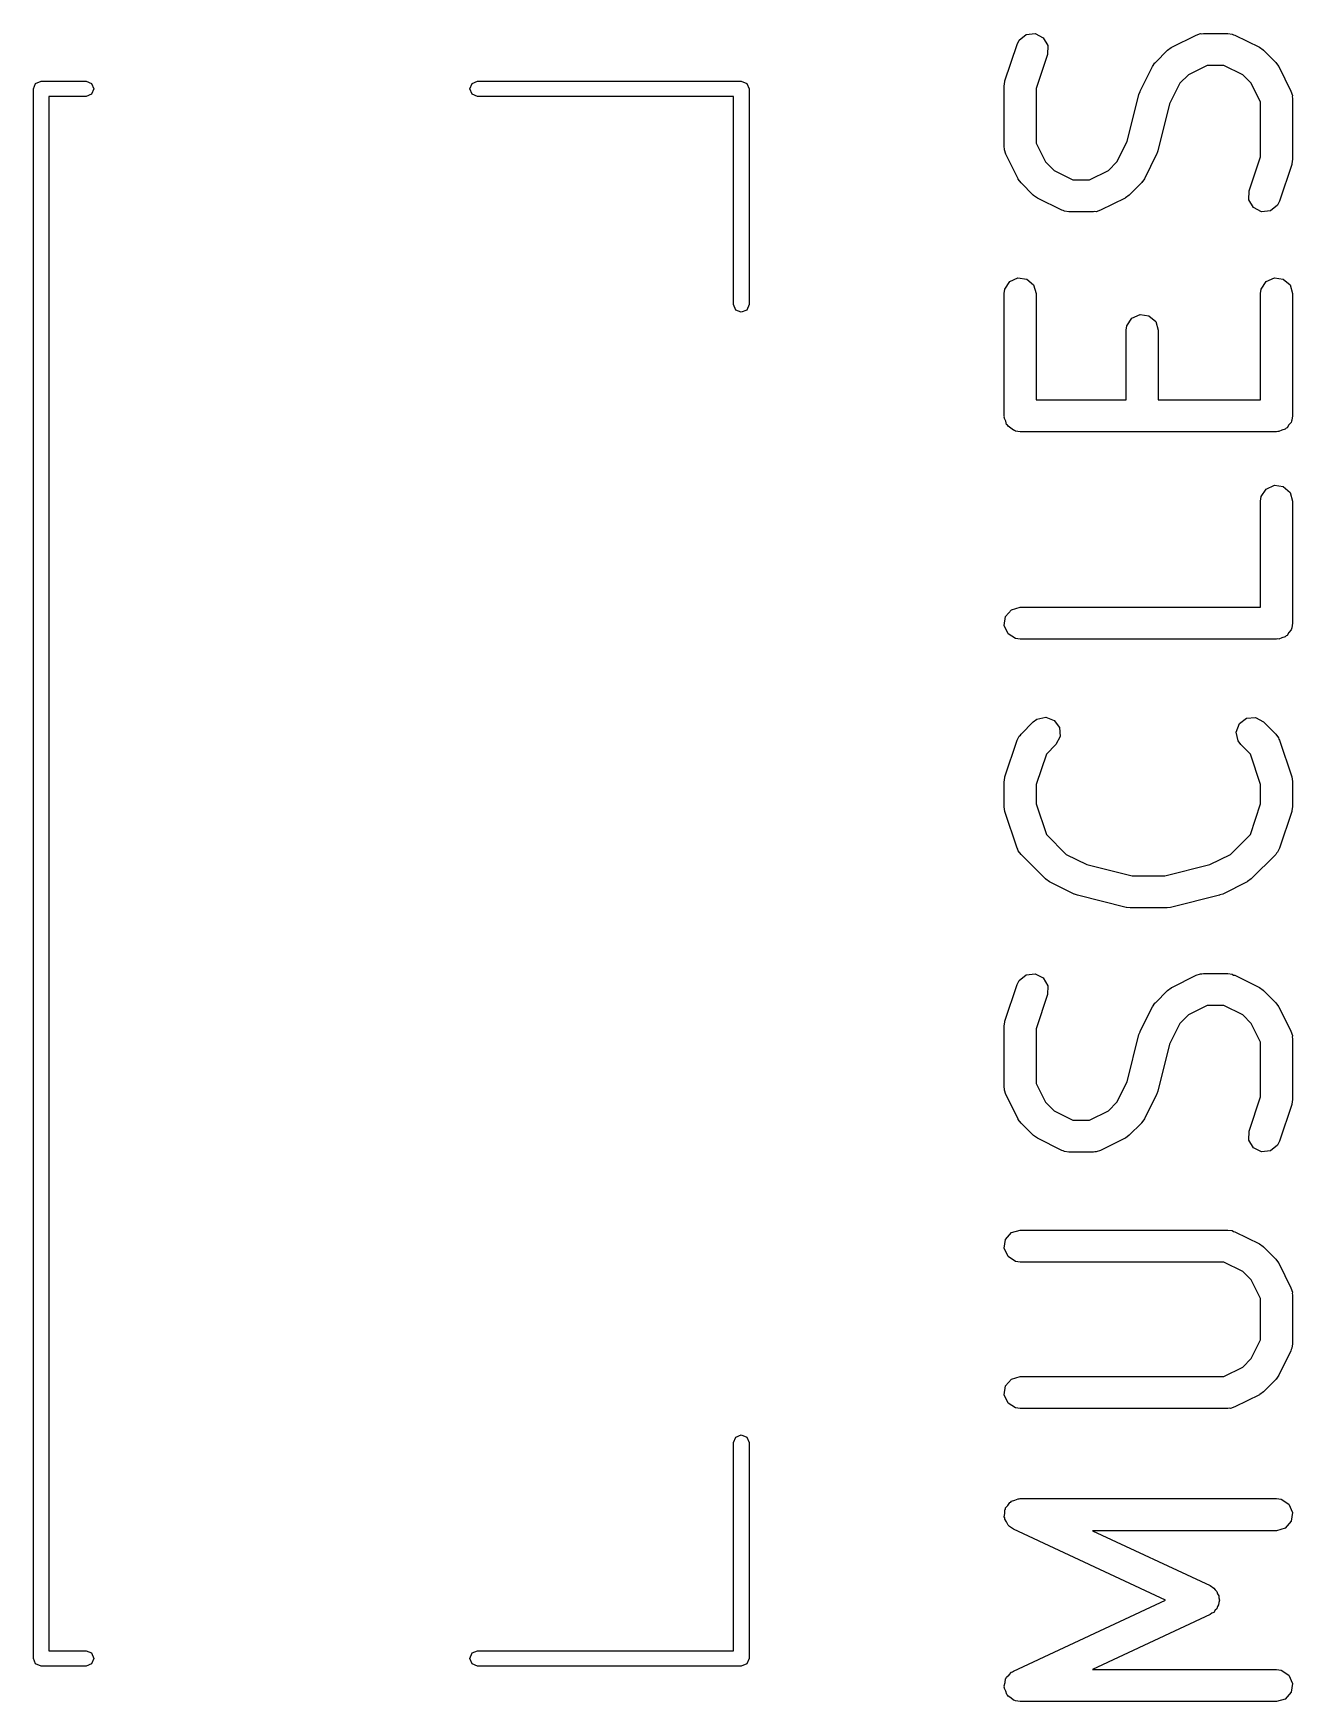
# Model space of a CAD drawing. Extents: x -3.77 to 3.77, y 0.07 to 7.77.
# Drawn here: x -3.771 to -3.385, y 0.848 to 1.36 of the extents above; entities that cross this region are included whole.
import ezdxf

# ---------------------------------------------------------------- set-up
doc = ezdxf.new("R2010")
doc.units = 0
doc.header["$MEASUREMENT"] = 0
doc.layers.add('BLACK', color=7, linetype='CONTINUOUS')

msp = doc.modelspace()

# ---------------------------------------------------------------- linework, layer by layer
at = {"layer": 'BLACK', "linetype": 'CONTINUOUS'}
for p, q in [((-3.46924, 1.35701), (-3.4686, 1.35827)), ((-3.4686, 1.35827), (-3.46644, 1.36001)), ((-3.46644, 1.36001), (-3.46368, 1.3603)), ((-3.46368, 1.3603), (-3.46121, 1.35905)), ((-3.46121, 1.35905), (-3.4598, 1.35667)), ((-3.42177, 1.35611), (-3.41427, 1.35986)), ((-3.41427, 1.35986), (-3.41293, 1.3603)), ((-3.41293, 1.3603), (-3.4125, 1.36025)), ((-3.4125, 1.36025), (-3.41207, 1.36038)), ((-3.41207, 1.36038), (-3.40457, 1.36038)), ((-3.40457, 1.36038), (-3.40318, 1.36017)), ((-3.40318, 1.36017), (-3.40281, 1.35994)), ((-3.40281, 1.35994), (-3.40237, 1.35986)), ((-3.40237, 1.35986), (-3.39487, 1.35611)), ((-3.47299, 1.34576), (-3.46924, 1.35701)), ((-3.4599, 1.3539), (-3.4634, 1.34341)), ((-3.4598, 1.35667), (-3.4599, 1.3539)), ((-3.4268, 1.35144), (-3.42305, 1.35519)), ((-3.42305, 1.35519), (-3.42192, 1.35603)), ((-3.42192, 1.35603), (-3.42184, 1.35605)), ((-3.42184, 1.35605), (-3.42177, 1.35611)), ((-3.39487, 1.35611), (-3.39371, 1.3553)), ((-3.39371, 1.3553), (-3.39367, 1.35523)), ((-3.39367, 1.35523), (-3.3936, 1.35519)), ((-3.3936, 1.35519), (-3.38985, 1.35144)), ((-3.43147, 1.34266), (-3.42772, 1.35016)), ((-3.42772, 1.35016), (-3.42692, 1.35132)), ((-3.42692, 1.35132), (-3.42684, 1.35136)), ((-3.42684, 1.35136), (-3.4268, 1.35144)), ((-3.41666, 1.34766), (-3.41928, 1.34504)), ((-3.41091, 1.35053), (-3.41666, 1.34766)), ((-3.40574, 1.35053), (-3.41091, 1.35053)), ((-3.39999, 1.34766), (-3.40574, 1.35053)), ((-3.39737, 1.34504), (-3.39999, 1.34766)), ((-3.38985, 1.35144), (-3.389, 1.3503)), ((-3.389, 1.3503), (-3.38898, 1.35022)), ((-3.38898, 1.35022), (-3.38892, 1.35016)), ((-3.38892, 1.35016), (-3.38517, 1.34266)), ((-3.77128, 1.34336), (-3.77059, 1.34503)), ((-3.77128, 0.861362), (-3.77128, 1.34336)), ((-3.77059, 1.34503), (-3.76892, 1.34572)), ((-3.76892, 1.34572), (-3.75512, 1.34572)), ((-3.75512, 1.34572), (-3.75345, 1.34503)), ((-3.75345, 1.34503), (-3.75276, 1.34336)), ((-3.75276, 1.34336), (-3.75345, 1.34169)), ((-3.63728, 1.34336), (-3.63659, 1.34503)), ((-3.63659, 1.34169), (-3.63728, 1.34336)), ((-3.63659, 1.34503), (-3.63492, 1.34572)), ((-3.63492, 1.34572), (-3.55392, 1.34572)), ((-3.55392, 1.34572), (-3.55225, 1.34503)), ((-3.55225, 1.34503), (-3.55156, 1.34336)), ((-3.55156, 1.34336), (-3.55156, 1.2771)), ((-3.47324, 1.34421), (-3.47304, 1.3456)), ((-3.47324, 1.32546), (-3.47324, 1.34421)), ((-3.47304, 1.3456), (-3.47299, 1.34568)), ((-3.47299, 1.34568), (-3.47299, 1.34576)), ((-3.4634, 1.34341), (-3.4634, 1.32662)), ((-3.43185, 1.34165), (-3.4315, 1.34248)), ((-3.4315, 1.34248), (-3.43147, 1.34266)), ((-3.41928, 1.34504), (-3.42243, 1.33874)), ((-3.3945, 1.3393), (-3.39737, 1.34504)), ((-3.38517, 1.34266), (-3.38473, 1.34132)), ((-3.75512, 1.341), (-3.76656, 1.341)), ((-3.76656, 1.341), (-3.76656, 0.863724)), ((-3.75345, 1.34169), (-3.75512, 1.341)), ((-3.63492, 1.341), (-3.63659, 1.34169)), ((-3.55628, 1.341), (-3.63492, 1.341)), ((-3.55628, 1.2771), (-3.55628, 1.341)), ((-3.43546, 1.32718), (-3.43185, 1.34165)), ((-3.42243, 1.33874), (-3.42605, 1.32427)), ((-3.3945, 1.32251), (-3.3945, 1.3393)), ((-3.38473, 1.34132), (-3.38478, 1.34088)), ((-3.38478, 1.34088), (-3.38466, 1.34046)), ((-3.38466, 1.34046), (-3.38466, 1.32171)), ((-3.43862, 1.32088), (-3.43546, 1.32718)), ((-3.47311, 1.32504), (-3.47324, 1.32546)), ((-3.47316, 1.3246), (-3.47311, 1.32504)), ((-3.47272, 1.32326), (-3.47316, 1.3246)), ((-3.46897, 1.31576), (-3.47272, 1.32326)), ((-3.4634, 1.32662), (-3.46052, 1.32088)), ((-3.42642, 1.32326), (-3.43017, 1.31576)), ((-3.42639, 1.32343), (-3.42642, 1.32326)), ((-3.42605, 1.32427), (-3.42639, 1.32343)), ((-3.39799, 1.31202), (-3.3945, 1.32251)), ((-3.38466, 1.32171), (-3.38486, 1.32031)), ((-3.46052, 1.32088), (-3.4579, 1.31826)), ((-3.4579, 1.31826), (-3.45216, 1.31538)), ((-3.44698, 1.31538), (-3.44124, 1.31826)), ((-3.44124, 1.31826), (-3.43862, 1.32088)), ((-3.38491, 1.32015), (-3.38866, 1.3089)), ((-3.3849, 1.32024), (-3.38491, 1.32015)), ((-3.38486, 1.32031), (-3.3849, 1.32024)), ((-3.46891, 1.3157), (-3.46897, 1.31576)), ((-3.46889, 1.31561), (-3.46891, 1.3157)), ((-3.46805, 1.31448), (-3.46889, 1.31561)), ((-3.4643, 1.31073), (-3.46805, 1.31448)), ((-3.45216, 1.31538), (-3.44698, 1.31538)), ((-3.43109, 1.31448), (-3.43484, 1.31073)), ((-3.43105, 1.31456), (-3.43109, 1.31448)), ((-3.43098, 1.3146), (-3.43105, 1.31456)), ((-3.43017, 1.31576), (-3.43098, 1.3146)), ((-3.3981, 1.30925), (-3.39799, 1.31202)), ((-3.46422, 1.31069), (-3.4643, 1.31073)), ((-3.46418, 1.31062), (-3.46422, 1.31069)), ((-3.46302, 1.30981), (-3.46418, 1.31062)), ((-3.45552, 1.30606), (-3.46302, 1.30981)), ((-3.43612, 1.30981), (-3.44362, 1.30606)), ((-3.43606, 1.30987), (-3.43612, 1.30981)), ((-3.43597, 1.30989), (-3.43606, 1.30987)), ((-3.43484, 1.31073), (-3.43597, 1.30989)), ((-3.39668, 1.30686), (-3.3981, 1.30925)), ((-3.39421, 1.30562), (-3.39668, 1.30686)), ((-3.38929, 1.30764), (-3.39145, 1.30591)), ((-3.38866, 1.3089), (-3.38929, 1.30764)), ((-3.45509, 1.30598), (-3.45552, 1.30606)), ((-3.45472, 1.30574), (-3.45509, 1.30598)), ((-3.45332, 1.30554), (-3.45472, 1.30574)), ((-3.44582, 1.30554), (-3.45332, 1.30554)), ((-3.4454, 1.30566), (-3.44582, 1.30554)), ((-3.44496, 1.30562), (-3.4454, 1.30566)), ((-3.44362, 1.30606), (-3.44496, 1.30562)), ((-3.39145, 1.30591), (-3.39421, 1.30562)), ((-3.47324, 1.28046), (-3.47304, 1.28186)), ((-3.47304, 1.28186), (-3.47153, 1.28419)), ((-3.47153, 1.28419), (-3.46901, 1.28534)), ((-3.46901, 1.28534), (-3.46627, 1.28494)), ((-3.46627, 1.28494), (-3.46418, 1.28312)), ((-3.46418, 1.28312), (-3.4634, 1.28046)), ((-3.3945, 1.28046), (-3.39429, 1.28186)), ((-3.39429, 1.28186), (-3.39279, 1.28419)), ((-3.39279, 1.28419), (-3.39027, 1.28534)), ((-3.39027, 1.28534), (-3.38753, 1.28494)), ((-3.38753, 1.28494), (-3.38544, 1.28312)), ((-3.38544, 1.28312), (-3.38466, 1.28046)), ((-3.55559, 1.27543), (-3.55628, 1.2771)), ((-3.55156, 1.2771), (-3.55225, 1.27543)), ((-3.47324, 1.24297), (-3.47324, 1.28046)), ((-3.4634, 1.28046), (-3.4634, 1.24789)), ((-3.3945, 1.24789), (-3.3945, 1.28046)), ((-3.38466, 1.28046), (-3.38466, 1.24297)), ((-3.55392, 1.27474), (-3.55559, 1.27543)), ((-3.55225, 1.27543), (-3.55392, 1.27474)), ((-3.43574, 1.26922), (-3.43554, 1.27061)), ((-3.43554, 1.27061), (-3.43404, 1.27294)), ((-3.43404, 1.27294), (-3.43151, 1.27409)), ((-3.43151, 1.27409), (-3.42877, 1.27369)), ((-3.42877, 1.27369), (-3.42668, 1.27188)), ((-3.42668, 1.27188), (-3.4259, 1.26922)), ((-3.43574, 1.24789), (-3.43574, 1.26922)), ((-3.4259, 1.26922), (-3.4259, 1.24789)), ((-3.4634, 1.24789), (-3.43574, 1.24789)), ((-3.4259, 1.24789), (-3.3945, 1.24789)), ((-3.47314, 1.24263), (-3.47324, 1.24297)), ((-3.47319, 1.24228), (-3.47314, 1.24263)), ((-3.47275, 1.24132), (-3.47319, 1.24228)), ((-3.47246, 1.24031), (-3.47275, 1.24132)), ((-3.47219, 1.24008), (-3.47246, 1.24031)), ((-3.47204, 1.23975), (-3.47219, 1.24008)), ((-3.47116, 1.23918), (-3.47204, 1.23975)), ((-3.38579, 1.24013), (-3.38636, 1.23924)), ((-3.3851, 1.24092), (-3.38579, 1.24013)), ((-3.38505, 1.24127), (-3.3851, 1.24092)), ((-3.38486, 1.24157), (-3.38505, 1.24127)), ((-3.38466, 1.24297), (-3.38486, 1.24157)), ((-3.47037, 1.2385), (-3.47116, 1.23918)), ((-3.47001, 1.23844), (-3.47037, 1.2385)), ((-3.46971, 1.23825), (-3.47001, 1.23844)), ((-3.46832, 1.23805), (-3.46971, 1.23825)), ((-3.38958, 1.23805), (-3.46832, 1.23805)), ((-3.38923, 1.23815), (-3.38958, 1.23805)), ((-3.38888, 1.2381), (-3.38923, 1.23815)), ((-3.38793, 1.23853), (-3.38888, 1.2381)), ((-3.38692, 1.23883), (-3.38793, 1.23853)), ((-3.38668, 1.2391), (-3.38692, 1.23883)), ((-3.38636, 1.23924), (-3.38668, 1.2391)), ((-3.39429, 1.21812), (-3.39279, 1.22045)), ((-3.39279, 1.22045), (-3.39027, 1.2216)), ((-3.39027, 1.2216), (-3.38753, 1.2212)), ((-3.38753, 1.2212), (-3.38544, 1.21938)), ((-3.38544, 1.21938), (-3.38466, 1.21672)), ((-3.3945, 1.21672), (-3.39429, 1.21812)), ((-3.3945, 1.18415), (-3.3945, 1.21672)), ((-3.38466, 1.21672), (-3.38466, 1.17923)), ((-3.47098, 1.18337), (-3.46832, 1.18415)), ((-3.46832, 1.18415), (-3.3945, 1.18415)), ((-3.47319, 1.17853), (-3.47279, 1.18128)), ((-3.47204, 1.17601), (-3.47319, 1.17853)), ((-3.47279, 1.18128), (-3.47098, 1.18337)), ((-3.38466, 1.17923), (-3.38486, 1.17783)), ((-3.46971, 1.17451), (-3.47204, 1.17601)), ((-3.46832, 1.17431), (-3.46971, 1.17451)), ((-3.38958, 1.17431), (-3.46832, 1.17431)), ((-3.38923, 1.17441), (-3.38958, 1.17431)), ((-3.38888, 1.17436), (-3.38923, 1.17441)), ((-3.38793, 1.17479), (-3.38888, 1.17436)), ((-3.38692, 1.17509), (-3.38793, 1.17479)), ((-3.38668, 1.17535), (-3.38692, 1.17509)), ((-3.38636, 1.1755), (-3.38668, 1.17535)), ((-3.38579, 1.17639), (-3.38636, 1.1755)), ((-3.3851, 1.17718), (-3.38579, 1.17639)), ((-3.38505, 1.17753), (-3.3851, 1.17718)), ((-3.38486, 1.17783), (-3.38505, 1.17753)), ((-3.46805, 1.14521), (-3.4643, 1.14896)), ((-3.4643, 1.14896), (-3.46317, 1.14981)), ((-3.46317, 1.14981), (-3.46046, 1.15039)), ((-3.46046, 1.15039), (-3.45786, 1.14942)), ((-3.45786, 1.14942), (-3.4562, 1.1472)), ((-3.40198, 1.14584), (-3.40101, 1.14844)), ((-3.40101, 1.14844), (-3.39879, 1.15009)), ((-3.39879, 1.15009), (-3.39603, 1.15029)), ((-3.39603, 1.15029), (-3.3936, 1.14896)), ((-3.3936, 1.14896), (-3.38985, 1.14521)), ((-3.47299, 1.13204), (-3.46924, 1.14329)), ((-3.46924, 1.14329), (-3.4686, 1.14455)), ((-3.4686, 1.14455), (-3.46826, 1.14483)), ((-3.46826, 1.14483), (-3.46805, 1.14521)), ((-3.45601, 1.14443), (-3.45734, 1.142)), ((-3.4562, 1.1472), (-3.45601, 1.14443)), ((-3.4014, 1.14313), (-3.40198, 1.14584)), ((-3.40056, 1.142), (-3.4014, 1.14313)), ((-3.38985, 1.14521), (-3.389, 1.14408)), ((-3.389, 1.14408), (-3.38891, 1.14365)), ((-3.38891, 1.14365), (-3.38866, 1.14329)), ((-3.38866, 1.14329), (-3.38491, 1.13204)), ((-3.46027, 1.13907), (-3.4634, 1.12969)), ((-3.45734, 1.142), (-3.46027, 1.13907)), ((-3.39763, 1.13907), (-3.40056, 1.142)), ((-3.3945, 1.12969), (-3.39763, 1.13907)), ((-3.47324, 1.13048), (-3.47304, 1.13188)), ((-3.47324, 1.12298), (-3.47324, 1.13048)), ((-3.47304, 1.13188), (-3.47299, 1.13195)), ((-3.47299, 1.13195), (-3.47299, 1.13204)), ((-3.4634, 1.12969), (-3.4634, 1.12378)), ((-3.3945, 1.12378), (-3.3945, 1.12969)), ((-3.38491, 1.13204), (-3.38466, 1.13065)), ((-3.38466, 1.13065), (-3.38468, 1.13057)), ((-3.38468, 1.13057), (-3.38466, 1.13048)), ((-3.38466, 1.13048), (-3.38466, 1.12298)), ((-3.47321, 1.1229), (-3.47324, 1.12298)), ((-3.47323, 1.12282), (-3.47321, 1.1229)), ((-3.47299, 1.12143), (-3.47323, 1.12282)), ((-3.4634, 1.12378), (-3.46027, 1.11439)), ((-3.39763, 1.11439), (-3.3945, 1.12378)), ((-3.38466, 1.12298), (-3.38486, 1.12159)), ((-3.46924, 1.11018), (-3.47299, 1.12143)), ((-3.38491, 1.12143), (-3.38866, 1.11018)), ((-3.3849, 1.12151), (-3.38491, 1.12143)), ((-3.38486, 1.12159), (-3.3849, 1.12151)), ((-3.46027, 1.11439), (-3.45415, 1.10828)), ((-3.40374, 1.10828), (-3.39763, 1.11439)), ((-3.46898, 1.10982), (-3.46924, 1.11018)), ((-3.46889, 1.10939), (-3.46898, 1.10982)), ((-3.46805, 1.10826), (-3.46889, 1.10939)), ((-3.46055, 1.10076), (-3.46805, 1.10826)), ((-3.45415, 1.10828), (-3.44785, 1.10513)), ((-3.41004, 1.10513), (-3.40374, 1.10828)), ((-3.38985, 1.10826), (-3.39735, 1.10076)), ((-3.38963, 1.10864), (-3.38985, 1.10826)), ((-3.38929, 1.10892), (-3.38963, 1.10864)), ((-3.38866, 1.11018), (-3.38929, 1.10892)), ((-3.44785, 1.10513), (-3.43396, 1.10166)), ((-3.43396, 1.10166), (-3.42393, 1.10166)), ((-3.42393, 1.10166), (-3.41004, 1.10513)), ((-3.46047, 1.10072), (-3.46055, 1.10076)), ((-3.46043, 1.10064), (-3.46047, 1.10072)), ((-3.45927, 1.09984), (-3.46043, 1.10064)), ((-3.45177, 1.09609), (-3.45927, 1.09984)), ((-3.39862, 1.09984), (-3.40612, 1.09609)), ((-3.39856, 1.09989), (-3.39862, 1.09984)), ((-3.39848, 1.09991), (-3.39856, 1.09989)), ((-3.39735, 1.10076), (-3.39848, 1.09991)), ((-3.45159, 1.09605), (-3.45177, 1.09609)), ((-3.45076, 1.09571), (-3.45159, 1.09605)), ((-3.43576, 1.09196), (-3.45076, 1.09571)), ((-3.43562, 1.09197), (-3.43576, 1.09196)), ((-3.43457, 1.09182), (-3.43562, 1.09197)), ((-3.42332, 1.09182), (-3.43457, 1.09182)), ((-3.42319, 1.09186), (-3.42332, 1.09182)), ((-3.42213, 1.09196), (-3.42319, 1.09186)), ((-3.40713, 1.09571), (-3.42213, 1.09196)), ((-3.40698, 1.0958), (-3.40713, 1.09571)), ((-3.40612, 1.09609), (-3.40698, 1.0958)), ((-3.4686, 1.06956), (-3.46644, 1.07129)), ((-3.46644, 1.07129), (-3.46368, 1.07158)), ((-3.46368, 1.07158), (-3.46121, 1.07034)), ((-3.42177, 1.06739), (-3.41427, 1.07114)), ((-3.41427, 1.07114), (-3.41293, 1.07159)), ((-3.41293, 1.07159), (-3.4125, 1.07154)), ((-3.4125, 1.07154), (-3.41207, 1.07166)), ((-3.41207, 1.07166), (-3.40457, 1.07166)), ((-3.40457, 1.07166), (-3.40318, 1.07146)), ((-3.40318, 1.07146), (-3.40281, 1.07122)), ((-3.40281, 1.07122), (-3.40237, 1.07114)), ((-3.40237, 1.07114), (-3.39487, 1.06739)), ((-3.47299, 1.05705), (-3.46924, 1.0683)), ((-3.46924, 1.0683), (-3.4686, 1.06956)), ((-3.46121, 1.07034), (-3.4598, 1.06795)), ((-3.4598, 1.06795), (-3.4599, 1.06519)), ((-3.4268, 1.06272), (-3.42305, 1.06647)), ((-3.42305, 1.06647), (-3.42192, 1.06732)), ((-3.42192, 1.06732), (-3.42184, 1.06734)), ((-3.42184, 1.06734), (-3.42177, 1.06739)), ((-3.39487, 1.06739), (-3.39371, 1.06659)), ((-3.39371, 1.06659), (-3.39367, 1.06651)), ((-3.39367, 1.06651), (-3.3936, 1.06647)), ((-3.3936, 1.06647), (-3.38985, 1.06272)), ((-3.4599, 1.06519), (-3.4634, 1.05469)), ((-3.43147, 1.05394), (-3.42772, 1.06144)), ((-3.42772, 1.06144), (-3.42692, 1.0626)), ((-3.42692, 1.0626), (-3.42684, 1.06265)), ((-3.42684, 1.06265), (-3.4268, 1.06272)), ((-3.41091, 1.06182), (-3.41666, 1.05895)), ((-3.40574, 1.06182), (-3.41091, 1.06182)), ((-3.39999, 1.05895), (-3.40574, 1.06182)), ((-3.38985, 1.06272), (-3.389, 1.06159)), ((-3.389, 1.06159), (-3.38898, 1.06151)), ((-3.38898, 1.06151), (-3.38892, 1.06144)), ((-3.38892, 1.06144), (-3.38517, 1.05394)), ((-3.47324, 1.05549), (-3.47304, 1.05689)), ((-3.47324, 1.03675), (-3.47324, 1.05549)), ((-3.47304, 1.05689), (-3.47299, 1.05696)), ((-3.47299, 1.05696), (-3.47299, 1.05705)), ((-3.41928, 1.05633), (-3.42243, 1.05003)), ((-3.41666, 1.05895), (-3.41928, 1.05633)), ((-3.39737, 1.05633), (-3.39999, 1.05895)), ((-3.3945, 1.05058), (-3.39737, 1.05633)), ((-3.4634, 1.05469), (-3.4634, 1.03791)), ((-3.43546, 1.03846), (-3.43185, 1.05294)), ((-3.43185, 1.05294), (-3.4315, 1.05377)), ((-3.4315, 1.05377), (-3.43147, 1.05394)), ((-3.3945, 1.03379), (-3.3945, 1.05058)), ((-3.38517, 1.05394), (-3.38473, 1.0526)), ((-3.38473, 1.0526), (-3.38478, 1.05217)), ((-3.38478, 1.05217), (-3.38466, 1.05174)), ((-3.38466, 1.05174), (-3.38466, 1.033)), ((-3.42243, 1.05003), (-3.42605, 1.03555)), ((-3.47311, 1.03632), (-3.47324, 1.03675)), ((-3.47316, 1.03589), (-3.47311, 1.03632)), ((-3.47272, 1.03454), (-3.47316, 1.03589)), ((-3.4634, 1.03791), (-3.46052, 1.03216)), ((-3.43862, 1.03216), (-3.43546, 1.03846)), ((-3.42605, 1.03555), (-3.42639, 1.03472)), ((-3.46897, 1.02705), (-3.47272, 1.03454)), ((-3.46052, 1.03216), (-3.4579, 1.02954)), ((-3.44124, 1.02954), (-3.43862, 1.03216)), ((-3.42642, 1.03454), (-3.43017, 1.02705)), ((-3.42639, 1.03472), (-3.42642, 1.03454)), ((-3.39799, 1.0233), (-3.3945, 1.03379)), ((-3.38491, 1.03144), (-3.38866, 1.02019)), ((-3.3849, 1.03153), (-3.38491, 1.03144)), ((-3.38486, 1.0316), (-3.3849, 1.03153)), ((-3.38466, 1.033), (-3.38486, 1.0316)), ((-3.46891, 1.02698), (-3.46897, 1.02705)), ((-3.46889, 1.0269), (-3.46891, 1.02698)), ((-3.46805, 1.02577), (-3.46889, 1.0269)), ((-3.4643, 1.02202), (-3.46805, 1.02577)), ((-3.4579, 1.02954), (-3.45216, 1.02667)), ((-3.45216, 1.02667), (-3.44698, 1.02667)), ((-3.44698, 1.02667), (-3.44124, 1.02954)), ((-3.43109, 1.02577), (-3.43484, 1.02202)), ((-3.43105, 1.02584), (-3.43109, 1.02577)), ((-3.43098, 1.02589), (-3.43105, 1.02584)), ((-3.43017, 1.02705), (-3.43098, 1.02589)), ((-3.46422, 1.02198), (-3.4643, 1.02202)), ((-3.46418, 1.0219), (-3.46422, 1.02198)), ((-3.46302, 1.0211), (-3.46418, 1.0219)), ((-3.45552, 1.01735), (-3.46302, 1.0211)), ((-3.43612, 1.0211), (-3.44362, 1.01735)), ((-3.43606, 1.02115), (-3.43612, 1.0211)), ((-3.43597, 1.02117), (-3.43606, 1.02115)), ((-3.43484, 1.02202), (-3.43597, 1.02117)), ((-3.3981, 1.02053), (-3.39799, 1.0233)), ((-3.39668, 1.01815), (-3.3981, 1.02053)), ((-3.38866, 1.02019), (-3.38929, 1.01893)), ((-3.45509, 1.01727), (-3.45552, 1.01735)), ((-3.45472, 1.01703), (-3.45509, 1.01727)), ((-3.45332, 1.01683), (-3.45472, 1.01703)), ((-3.44582, 1.01683), (-3.45332, 1.01683)), ((-3.4454, 1.01695), (-3.44582, 1.01683)), ((-3.44496, 1.0169), (-3.4454, 1.01695)), ((-3.44362, 1.01735), (-3.44496, 1.0169)), ((-3.39421, 1.01691), (-3.39668, 1.01815)), ((-3.39145, 1.0172), (-3.39421, 1.01691)), ((-3.38929, 1.01893), (-3.39145, 1.0172)), ((-3.47319, 0.987308), (-3.47279, 0.99005)), ((-3.47279, 0.99005), (-3.47098, 0.992143)), ((-3.47098, 0.992143), (-3.46832, 0.992923)), ((-3.46832, 0.992923), (-3.40457, 0.992923)), ((-3.40457, 0.992923), (-3.40318, 0.99272)), ((-3.40318, 0.99272), (-3.40281, 0.992481)), ((-3.40281, 0.992481), (-3.40237, 0.992403)), ((-3.40237, 0.992403), (-3.39487, 0.988654)), ((-3.47204, 0.984786), (-3.47319, 0.987308)), ((-3.46971, 0.983283), (-3.47204, 0.984786)), ((-3.39487, 0.988654), (-3.39371, 0.987847)), ((-3.39371, 0.987847), (-3.39367, 0.987773)), ((-3.39367, 0.987773), (-3.3936, 0.987732)), ((-3.3936, 0.987732), (-3.38985, 0.983982)), ((-3.38985, 0.983982), (-3.389, 0.982851)), ((-3.46832, 0.98308), (-3.46971, 0.983283)), ((-3.40574, 0.98308), (-3.46832, 0.98308)), ((-3.39999, 0.980207), (-3.40574, 0.98308)), ((-3.39737, 0.977587), (-3.39999, 0.980207)), ((-3.389, 0.982851), (-3.38898, 0.982766)), ((-3.38898, 0.982766), (-3.38892, 0.982703)), ((-3.38892, 0.982703), (-3.38517, 0.975204)), ((-3.3945, 0.971842), (-3.39737, 0.977587)), ((-3.38517, 0.975204), (-3.38473, 0.973863)), ((-3.38473, 0.973863), (-3.38478, 0.973426)), ((-3.38478, 0.973426), (-3.38466, 0.973003)), ((-3.3945, 0.959167), (-3.3945, 0.971842)), ((-3.38466, 0.973003), (-3.38466, 0.958005)), ((-3.39737, 0.953421), (-3.3945, 0.959167)), ((-3.38466, 0.958005), (-3.38486, 0.956608)), ((-3.39999, 0.950801), (-3.39737, 0.953421)), ((-3.38517, 0.955804), (-3.38892, 0.948305)), ((-3.3851, 0.956238), (-3.38517, 0.955804)), ((-3.38486, 0.956608), (-3.3851, 0.956238)), ((-3.47098, 0.947148), (-3.46832, 0.947928)), ((-3.46832, 0.947928), (-3.40574, 0.947928)), ((-3.40574, 0.947928), (-3.39999, 0.950801)), ((-3.38892, 0.948305), (-3.38973, 0.947146)), ((-3.47319, 0.942314), (-3.47279, 0.945056)), ((-3.47279, 0.945056), (-3.47098, 0.947148)), ((-3.3936, 0.943277), (-3.39473, 0.942432)), ((-3.38985, 0.947026), (-3.3936, 0.943277)), ((-3.3898, 0.947102), (-3.38985, 0.947026)), ((-3.38973, 0.947146), (-3.3898, 0.947102)), ((-3.47204, 0.939791), (-3.47319, 0.942314)), ((-3.46971, 0.938289), (-3.47204, 0.939791)), ((-3.46832, 0.938086), (-3.46971, 0.938289)), ((-3.40457, 0.938086), (-3.46832, 0.938086)), ((-3.40415, 0.93821), (-3.40457, 0.938086)), ((-3.40371, 0.938162), (-3.40415, 0.93821)), ((-3.40237, 0.938605), (-3.40371, 0.938162)), ((-3.39487, 0.942355), (-3.40237, 0.938605)), ((-3.39481, 0.942414), (-3.39487, 0.942355)), ((-3.39473, 0.942432), (-3.39481, 0.942414)), ((-3.55628, 0.927624), (-3.55559, 0.929295)), ((-3.55628, 0.863724), (-3.55628, 0.927624)), ((-3.55559, 0.929295), (-3.55392, 0.929987)), ((-3.55392, 0.929987), (-3.55225, 0.929295)), ((-3.55225, 0.929295), (-3.55156, 0.927624)), ((-3.55156, 0.927624), (-3.55156, 0.861362)), ((-3.47304, 0.905876), (-3.47302, 0.906944)), ((-3.47302, 0.906944), (-3.47284, 0.907226)), ((-3.47284, 0.907226), (-3.47279, 0.90756)), ((-3.47279, 0.90756), (-3.47209, 0.908367)), ((-3.47209, 0.908367), (-3.4715, 0.90926)), ((-3.4715, 0.90926), (-3.4712, 0.909398)), ((-3.4712, 0.909398), (-3.47098, 0.909653)), ((-3.47098, 0.909653), (-3.46995, 0.909954)), ((-3.46995, 0.909954), (-3.46897, 0.910389)), ((-3.46897, 0.910389), (-3.46864, 0.910338)), ((-3.46864, 0.910338), (-3.46832, 0.910433)), ((-3.46832, 0.910433), (-3.38958, 0.910433)), ((-3.38958, 0.910433), (-3.38818, 0.91023)), ((-3.38818, 0.91023), (-3.38585, 0.908727)), ((-3.38585, 0.908727), (-3.3847, 0.906205)), ((-3.47319, 0.904818), (-3.47304, 0.905876)), ((-3.47305, 0.904511), (-3.47319, 0.904818)), ((-3.47305, 0.904173), (-3.47305, 0.904511)), ((-3.47248, 0.903269), (-3.47305, 0.904173)), ((-3.47204, 0.902296), (-3.47248, 0.903269)), ((-3.47176, 0.902113), (-3.47204, 0.902296)), ((-3.47158, 0.901827), (-3.47176, 0.902113)), ((-3.4704, 0.901052), (-3.47158, 0.901827)), ((-3.3851, 0.903463), (-3.38692, 0.901371)), ((-3.3847, 0.906205), (-3.3851, 0.903463)), ((-3.42371, 0.879265), (-3.4704, 0.901052)), ((-3.38958, 0.900591), (-3.44613, 0.900591)), ((-3.44613, 0.900591), (-3.40999, 0.883725)), ((-3.38692, 0.901371), (-3.38958, 0.900591)), ((-3.40999, 0.883725), (-3.40881, 0.88295)), ((-3.40881, 0.88295), (-3.40846, 0.882386)), ((-3.40846, 0.882386), (-3.40795, 0.881954)), ((-3.40795, 0.881954), (-3.40774, 0.881237)), ((-3.40774, 0.881237), (-3.40734, 0.880604)), ((-3.4704, 0.857478), (-3.42371, 0.879265)), ((-3.40847, 0.876142), (-3.40889, 0.875516)), ((-3.40791, 0.876637), (-3.40847, 0.876142)), ((-3.40773, 0.877277), (-3.40791, 0.876637)), ((-3.40737, 0.877833), (-3.40773, 0.877277)), ((-3.40736, 0.878581), (-3.40737, 0.877833)), ((-3.40715, 0.879301), (-3.40736, 0.878581)), ((-3.40734, 0.880604), (-3.40734, 0.879938)), ((-3.40734, 0.879938), (-3.40715, 0.879301)), ((-3.40999, 0.874806), (-3.44613, 0.85794)), ((-3.40949, 0.875245), (-3.40999, 0.874806)), ((-3.40889, 0.875516), (-3.40949, 0.875245)), ((-3.77059, 0.859692), (-3.77128, 0.861362)), ((-3.76656, 0.863724), (-3.75512, 0.863724)), ((-3.75512, 0.863724), (-3.75345, 0.863033)), ((-3.75345, 0.863033), (-3.75276, 0.861362)), ((-3.75276, 0.861362), (-3.75345, 0.859692)), ((-3.63728, 0.861362), (-3.63659, 0.863033)), ((-3.63659, 0.859692), (-3.63728, 0.861362)), ((-3.63659, 0.863033), (-3.63492, 0.863724)), ((-3.63492, 0.863724), (-3.55628, 0.863724)), ((-3.55156, 0.861362), (-3.55225, 0.859692)), ((-3.76892, 0.859), (-3.77059, 0.859692)), ((-3.75512, 0.859), (-3.76892, 0.859)), ((-3.75345, 0.859692), (-3.75512, 0.859)), ((-3.63492, 0.859), (-3.63659, 0.859692)), ((-3.55392, 0.859), (-3.63492, 0.859)), ((-3.55225, 0.859692), (-3.55392, 0.859)), ((-3.47257, 0.855322), (-3.47248, 0.855647)), ((-3.47248, 0.855647), (-3.47168, 0.856353)), ((-3.47168, 0.856353), (-3.47098, 0.85716)), ((-3.47098, 0.85716), (-3.47065, 0.857255)), ((-3.47065, 0.857255), (-3.4704, 0.857478)), ((-3.44613, 0.85794), (-3.38958, 0.85794)), ((-3.38958, 0.85794), (-3.38818, 0.857737)), ((-3.38818, 0.857737), (-3.38585, 0.856234)), ((-3.38585, 0.856234), (-3.3847, 0.853712)), ((-3.47324, 0.852983), (-3.47294, 0.85401)), ((-3.47314, 0.852659), (-3.47324, 0.852983)), ((-3.47319, 0.852325), (-3.47314, 0.852659)), ((-3.47275, 0.851353), (-3.47319, 0.852325)), ((-3.47294, 0.85401), (-3.47279, 0.855067)), ((-3.47279, 0.855067), (-3.47257, 0.855322)), ((-3.47244, 0.85033), (-3.47275, 0.851353)), ((-3.3851, 0.85097), (-3.38692, 0.848877)), ((-3.3847, 0.853712), (-3.3851, 0.85097)), ((-3.47218, 0.85011), (-3.47244, 0.85033)), ((-3.47204, 0.849803), (-3.47218, 0.85011)), ((-3.47114, 0.849223), (-3.47204, 0.849803)), ((-3.47033, 0.848529), (-3.47114, 0.849223)), ((-3.47, 0.848483), (-3.47033, 0.848529)), ((-3.46971, 0.8483), (-3.47, 0.848483)), ((-3.46832, 0.848097), (-3.46971, 0.8483)), ((-3.38958, 0.848097), (-3.46832, 0.848097)), ((-3.38692, 0.848877), (-3.38958, 0.848097))]:
    msp.add_line(p, q, dxfattribs=at)

doc.saveas('drawing.dxf')
